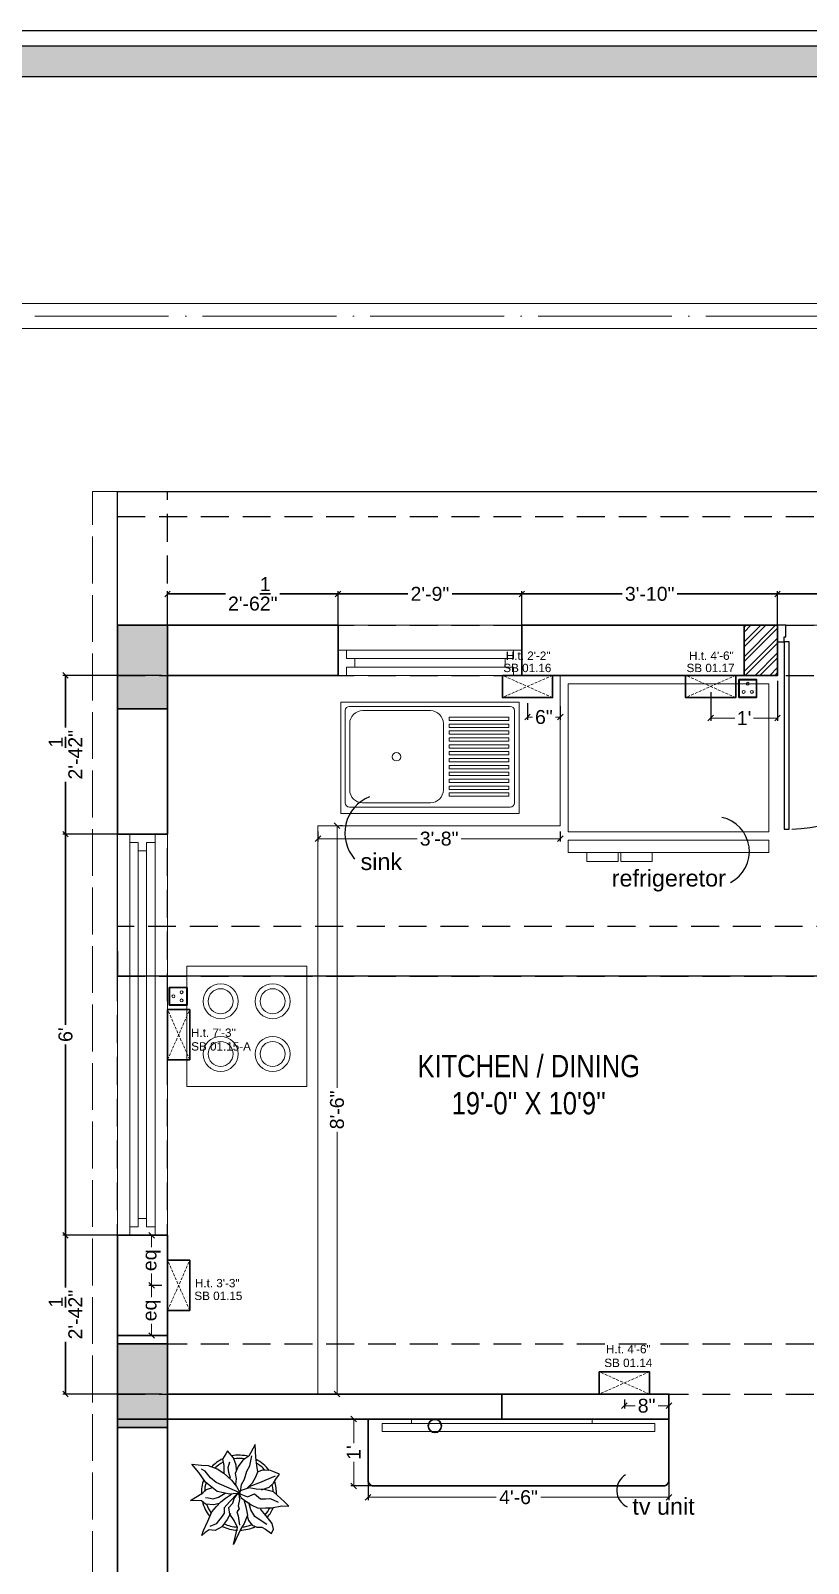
# Model space of a CAD drawing. Header units: millimetres. Extents: x 56222 to 3066687, y -650199 to -121287.
# Drawn here: x 135342.8 to 135482.5, y -184571.4 to -184296.3 of the extents above; entities that cross this region are included whole.
import ezdxf

# ---------------------------------------------------------------- set-up
doc = ezdxf.new("R2010")
doc.units = ezdxf.units.MM
doc.header["$MEASUREMENT"] = 0
doc.header["$PDMODE"] = 35
for name, pattern in [('ACAD_ISO02W100', [15, 12, -3]), ('ACAD_ISO04W100', [30, 24, -3, 0, -3]), ('DASHED', [0.75, 0.5, -0.25]), ('DASHED2', [0.375, 0.25, -0.125]), ('HIDDEN', [0.375, 0.25, -0.125])]:
    doc.linetypes.add(name, pattern=pattern)
doc.layers.get('Defpoints').update_dxf_attribs({"color": 220})
doc.layers.add('AR DOOR', color=40, linetype='Continuous')
doc.layers.add('AR ELE-5', color=134, linetype='Continuous')
for name, color, linetype, lineweight in [('BEAM', 160, 'HIDDEN', 25), ('CENTERLINE ( COLUMN ) ~ DIM', 7, 'Continuous', 9), ('COLUMN', 1, 'Continuous', 30), ('dim05', 1, 'Continuous', 13), ('el', 7, 'Continuous', 20), ('ELEC-wires', 1, 'DASHED2', 13), ('Electrical', 84, 'Continuous', 30), ('FIRST FLOOR ( TEXT )', 7, 'Continuous', 9), ('FIRST FLOOR_( PLine )_', 251, 'Continuous', 30), ('FURNITURE', 32, 'Continuous', 9), ('FURNITURE-1', 252, 'Continuous', 13), ('GROUND FLOOR', 7, 'Continuous', 9), ('GROUND FLOOR  ( PLINE )', 251, 'Continuous', 30), ('hatch-rcc', 251, 'Continuous', 9), ('Labelling', 1, 'Continuous', 25), ('NAME PLATE', 7, 'Continuous', 25), ('REINFORCEMENT', 6, 'Continuous', 25), ('SECOND FLOOR ( DW_RAIL )', 7, 'Continuous', 9), ('wall', 7, 'Continuous', 30), ('XX~SLAB ( BEAM )~ ( DIM )', 7, 'Continuous', 9)]:
    doc.layers.add(name, color=color, linetype=linetype, lineweight=lineweight)
doc.styles.add('Arial', font='arial.ttf')
doc.styles.add('KATHA', font='swissc.ttf')
doc.styles.get("Standard").update_dxf_attribs({"font": 'arial.ttf', "height": 6})
doc.styles.add('style4', font='ARIALN.TTF')
doc.dimstyles.new('ISO-25', dxfattribs={"dimtxt": 2.5, "dimasz": 1, "dimexe": 0.5, "dimexo": 1, "dimtad": 0, "dimdec": 1, "dimlunit": 4, "dimtxsty": 'Standard', "dimblk": 'OBLIQUE', "dimcen": 2.5, "dimclrd": 1, "dimclre": 1, "dimclrt": 5, "dimadec": 0, "dimazin": 0, "dimtfac": 1, "dimtdec": 1, "dimtmove": 0, "dimatfit": 3, "dimfxl": 1, "dimlwd": -1, "dimarcsym": 0})

# ---------------------------------------------------------------- blocks, each defined once
blk = doc.blocks.new('LAYOUT FILE')
at = {"layer": 'NAME PLATE', "true_color": 0xd39e00}
h = blk.add_hatch(color=42, dxfattribs=at)
h.paths.add_polyline_path([(3346889.83, -513806.18), (3346889.83, -514260.7), (3347535.56, -514260.7), (3347535.56, -513806.18)])
h.paths.add_polyline_path([(3346894.36, -513810.71), (3347531.03, -513810.71), (3347531.03, -514256.17), (3346894.36, -514256.17)], flags=16)
at = {"layer": 'NAME PLATE', "color": 42, "true_color": 0xd39e00}
for points in [[(3346887.56, -513803.91), (3347537.83, -513803.91), (3347537.83, -514262.96), (3346887.56, -514262.96)], [(3346889.83, -513806.18), (3347535.56, -513806.18), (3347535.56, -514260.7), (3346889.83, -514260.7)], [(3346894.36, -513810.71), (3347531.03, -513810.71), (3347531.03, -514256.17), (3346894.36, -514256.17)]]:
    blk.add_lwpolyline(points, close=True, dxfattribs=at)
blk = doc.blocks.new('sf sfs')
at = {"layer": 'FURNITURE'}
blk.add_line((3348685.97, -514612.12), (3348664.42, -514612.12), dxfattribs=at)
blk.add_lwpolyline([(3348664.42, -514612.12), (3348664.42, -514590.57), (3348685.97, -514590.57), (3348685.97, -514612.12)], dxfattribs=at)
for centre, radius in [((3348670.49, -514596.83), 3.14), ((3348679.82, -514596.83), 3.14), ((3348670.49, -514596.83), 2.24), ((3348679.82, -514596.83), 2.24), ((3348670.49, -514606.3), 3.14), ((3348670.49, -514606.3), 2.24), ((3348679.82, -514606.3), 3.14), ((3348679.82, -514606.3), 2.24)]:
    blk.add_circle(centre, radius, dxfattribs=at)
blk = doc.blocks.new('*U131')
for points in [[(-40, 0), (0, 0), (0, 30), (10, 30), (10, 100), (-40, 100)], [(1160, 0), (1120, 0), (1120, 30), (1110, 30), (1110, 100), (1160, 100)], [(0, 0), (0, -1120), (30, -1120), (30, 0)]]:
    blk.add_lwpolyline(points, close=True)
at = {"layer": 'AR ELE-5', "linetype": 'ByBlock', "ltscale": 15}
blk.add_arc((-1.6, 0.7), 1121.6, 272.37301, 359.96526, dxfattribs=at)
blk = doc.blocks.new('ARPLS010')
at = {"linetype": 'ByBlock'}
for p, q in [((0.179, 0.666), (0.121, 0.605)), ((0.174, 0.573), (0.179, 0.666)), ((-0.295, 0.42), (-0.302, 0.309)), ((-0.278, 0.467), (-0.295, 0.42)), ((-0.248, 0.54), (-0.278, 0.467)), ((-0.182, 0.493), (-0.248, 0.54)), ((-0.222, 0.484), (-0.164, 0.347)), ((-0.125, 0.459), (-0.182, 0.493)), ((-0.072, 0.404), (-0.125, 0.459)), ((-0.013, 0.459), (-0.044, 0.336)), ((0.121, 0.605), (-0.013, 0.459)), ((0.077, 0.412), (0.091, 0.447)), ((0.082, 0.358), (0.077, 0.412)), ((0.091, 0.447), (0.125, 0.522)), ((0.2, 0.432), (0.174, 0.573)), ((0.203, 0.352), (0.2, 0.432)), ((0.409, 0.44), (0.33, 0.38)), ((0.484, 0.459), (0.409, 0.44)), ((0.542, 0.434), (0.484, 0.459)), ((0.485, 0.354), (0.533, 0.42)), ((0.533, 0.42), (0.542, 0.434)), ((-0.469, 0.226), (-0.643, 0.216)), ((-0.643, 0.216), (-0.485, 0.134)), ((-0.362, 0.24), (-0.469, 0.226)), ((-0.278, 0.254), (-0.362, 0.24)), ((-0.302, 0.309), (-0.276, 0.258)), ((-0.21, 0.227), (-0.278, 0.254)), ((-0.132, 0.18), (-0.21, 0.227)), ((-0.164, 0.347), (-0.139, 0.295)), ((-0.139, 0.295), (-0.08, 0.131)), ((-0.038, 0.302), (-0.072, 0.404)), ((-0.049, 0.232), (-0.065, 0.135)), ((-0.044, 0.336), (-0.049, 0.232)), ((0.015, 0.209), (0.08, 0.288)), ((0.056, 0.114), (0.015, 0.209)), ((0.08, 0.288), (0.082, 0.358)), ((0.16, 0.165), (0.204, 0.254)), ((0.204, 0.254), (0.203, 0.352)), ((0.252, 0.313), (0.216, 0.287)), ((0.318, 0.213), (0.227, 0.157)), ((0.33, 0.38), (0.252, 0.313)), ((0.356, 0.269), (0.318, 0.213)), ((0.425, 0.373), (0.356, 0.269)), ((0.432, 0.176), (0.459, 0.236)), ((0.459, 0.303), (0.485, 0.354)), ((0.459, 0.236), (0.459, 0.303)), ((-0.359, 0.148), (-0.49, 0.172)), ((-0.485, 0.134), (-0.433, 0.051)), ((-0.433, 0.051), (-0.349, -0.011)), ((-0.287, 0.106), (-0.359, 0.148)), ((-0.18, 0.073), (-0.287, 0.106)), ((-0.111, 0.036), (-0.18, 0.073)), ((-0.063, 0.111), (-0.132, 0.18)), ((-0.013, 0.022), (-0.111, 0.036)), ((-0.084, -0.034), (0.007, 0.018)), ((0.003, 0.011), (-0.076, -0.16)), ((-0.065, 0.135), (-0.024, 0.018)), ((-0.024, 0.018), (0.009, 0.005)), ((0.006, -0.002), (0.068, 0.032)), ((0.007, 0.018), (0.02, -0.121)), ((0.009, 0.005), (0.056, 0.114)), ((0.017, -0.002), (0.091, 0.009)), ((0.068, 0.032), (0.16, 0.165)), ((0.088, 0.065), (0.187, 0.091)), ((0.091, 0.009), (0.173, -0.011)), ((0.227, 0.157), (0.132, 0.131)), ((0.173, -0.011), (0.212, 0.004)), ((0.187, 0.091), (0.297, 0.116)), ((0.212, 0.004), (0.252, -0.03)), ((0.297, 0.116), (0.408, 0.071)), ((0.309, 0.109), (0.368, 0.128)), ((0.309, -0.01), (0.43, 0.006)), ((0.368, 0.128), (0.432, 0.176)), ((0.408, 0.071), (0.482, 0.024)), ((0.482, 0.024), (0.689, -0.072)), ((-0.464, -0.073), (-0.558, -0.152)), ((-0.558, -0.152), (-0.517, -0.172)), ((-0.517, -0.172), (-0.447, -0.216)), ((-0.366, -0.036), (-0.464, -0.073)), ((-0.447, -0.216), (-0.363, -0.202)), ((-0.336, -0.142), (-0.413, -0.121)), ((-0.306, -0.033), (-0.366, -0.036)), ((-0.363, -0.202), (-0.263, -0.2)), ((-0.349, -0.011), (-0.256, -0.05)), ((-0.269, -0.135), (-0.336, -0.142)), ((-0.318, -0.29), (-0.259, -0.2)), ((-0.193, -0.113), (-0.269, -0.135)), ((-0.259, -0.2), (-0.168, -0.1)), ((-0.256, -0.05), (-0.185, -0.038)), ((-0.185, -0.038), (-0.114, -0.046)), ((-0.168, -0.1), (-0.084, -0.034)), ((-0.076, -0.16), (-0.138, -0.304)), ((-0.114, -0.046), (-0.093, -0.036)), ((0.02, -0.121), (-0.017, -0.291)), ((0.059, -0.27), (0.005, -0.185)), ((0.01, -0.014), (0.017, -0.002)), ((0.078, -0.064), (0.01, -0.014)), ((0.016, -0.023), (0.116, -0.122)), ((0.07, -0.179), (0.018, -0.1)), ((0.121, -0.239), (0.07, -0.179)), ((0.138, -0.083), (0.078, -0.064)), ((0.116, -0.122), (0.201, -0.195)), ((0.197, -0.135), (0.138, -0.083)), ((0.283, -0.123), (0.197, -0.135)), ((0.201, -0.195), (0.272, -0.198)), ((0.252, -0.03), (0.309, -0.01)), ((0.272, -0.198), (0.311, -0.225)), ((0.277, -0.114), (0.357, -0.156)), ((0.37, -0.064), (0.283, -0.123)), ((0.357, -0.156), (0.455, -0.226)), ((0.462, -0.021), (0.37, -0.064)), ((0.689, -0.072), (0.462, -0.021)), ((-0.368, -0.496), (-0.363, -0.408)), ((-0.363, -0.408), (-0.318, -0.29)), ((-0.199, -0.38), (-0.287, -0.45)), ((-0.138, -0.304), (-0.199, -0.38)), ((-0.017, -0.291), (-0.141, -0.446)), ((-0.042, -0.432), (-0.071, -0.352)), ((0.08, -0.342), (0.059, -0.27)), ((0.064, -0.446), (0.066, -0.407)), ((0.066, -0.407), (0.08, -0.342)), ((0.184, -0.299), (0.121, -0.239)), ((0.141, -0.261), (0.16, -0.336)), ((0.16, -0.336), (0.15, -0.445)), ((0.252, -0.362), (0.184, -0.299)), ((0.376, -0.416), (0.252, -0.362)), ((0.311, -0.225), (0.415, -0.304)), ((0.415, -0.304), (0.447, -0.388)), ((0.455, -0.226), (0.503, -0.317)), ((0.503, -0.317), (0.494, -0.398)), ((0.494, -0.398), (0.528, -0.452)), ((-0.382, -0.625), (-0.368, -0.496)), ((-0.269, -0.533), (-0.382, -0.625)), ((-0.287, -0.45), (-0.314, -0.498)), ((-0.141, -0.446), (-0.269, -0.533)), ((0.002, -0.48), (-0.042, -0.432)), ((0.104, -0.646), (0.002, -0.48)), ((0.106, -0.5), (0.104, -0.646)), ((0.15, -0.445), (0.106, -0.5)), ((0.502, -0.472), (0.376, -0.416)), ((0.567, -0.494), (0.502, -0.472)), ((0.528, -0.452), (0.567, -0.494))]:
    blk.add_line(p, q, dxfattribs=at)
for radius, start, end in [(0.5, 87.2367, 107.9154), (0.458, 91.6596, 104.0784), (0.5, 49.0791, 67.0324), (0.458, 49.8461, 63.9764), (0.5, 126.2799, 152.7042), (0.458, 130.7647, 148.9789), (0.5, 1.3782, 25.7565), (0.5, 164.9216, 191.0302), (0.458, 169.9629, 188.6517), (0.458, 5.0517, 21.9108), (0.458, 334.5625, 357.1532), (0.5, 333.6991, 357.5577), (0.5, 205.1623, 226.3204), (0.458, 207.232, 224.0819), (0.5, 283.5324, 308.8712), (0.458, 289.266, 306.1107), (0.5, 249.553, 272.4234), (0.458, 252.8522, 267.711)]:
    blk.add_arc((0, 0), radius, start, end, dxfattribs=at)
blk = doc.blocks.new('SED S')
at = {"layer": 'FURNITURE', "lineweight": 18, "elevation": -0.07, "flags": 128}
for points in [[(3340639.61, -514630.85), (3340639.61, -514629.27), (3340645.24, -514629.27), (3340645.24, -514630.85)], [(3340645.71, -514630.85), (3340645.71, -514629.27), (3340651.34, -514629.27), (3340651.34, -514630.85)]]:
    blk.add_lwpolyline(points, dxfattribs=at)
at = {"layer": 'FURNITURE', "lineweight": 18, "elevation": -0.07}
for points in [[(3340618.66, -514630.85), (3340618.66, -514633.06), (3340654.66, -514633.06), (3340654.66, -514630.85)], [(3340618.66, -514634.61), (3340618.66, -514661.17), (3340654.66, -514661.17), (3340654.66, -514634.61)]]:
    blk.add_lwpolyline(points, close=True, dxfattribs=at)
blk = doc.blocks.new('_Oblique')
at = {"layer": 'wall', "color": 0, "lineweight": -2}
blk.add_line((-0.5, -0.5), (0.5, 0.5), dxfattribs=at)
blk = doc.blocks.new('*D288')
at = {"layer": 'Defpoints', "color": 0, "lineweight": 30, "transparency": 16777216}
for p in [(135403.42, -184553.29), (135457.42, -184553.29), (135457.42, -184559.53)]:
    blk.add_point(p, dxfattribs=at)
at = {"layer": 'dim05', "color": 1, "linetype": 'Continuous', "lineweight": -2, "transparency": 16777216}
for p, q in [((135403.42, -184554.29), (135403.42, -184560.03)), ((135457.42, -184554.29), (135457.42, -184560.03))]:
    blk.add_line(p, q, dxfattribs=at)
at = {"layer": 'dim05', "color": 1, "linetype": 'Continuous', "transparency": 16777216}
for p, q in [((135403.42, -184559.53), (135426.42, -184559.53)), ((135457.42, -184559.53), (135434.42, -184559.53))]:
    blk.add_line(p, q, dxfattribs=at)
at = {"layer": 'dim05', "color": 1, "transparency": 16777216, "rotation": 180}
blk.add_blockref('_Oblique', (135403.42, -184559.53), dxfattribs=at)
at = {"layer": 'dim05', "color": 1, "transparency": 16777216}
blk.add_blockref('_Oblique', (135457.42, -184559.53), dxfattribs=at)
at = {"layer": 'dim05', "color": 5, "lineweight": 25, "transparency": 16777216, "insert": (135430.42, -184559.53), "char_height": 2.5, "attachment_point": 5, "style": 'Arial'}
blk.add_mtext('4\'-6"', dxfattribs=at)
blk = doc.blocks.new('*D289')
at = {"layer": 'Defpoints', "color": 0, "lineweight": 30, "transparency": 16777216}
for p in [(135400.84, -184545.5), (135407.2, -184545.5), (135407.2, -184557.5)]:
    blk.add_point(p, dxfattribs=at)
at = {"layer": 'dim05', "color": 1, "linetype": 'Continuous', "lineweight": -2, "transparency": 16777216}
for p, q in [((135406.2, -184545.5), (135400.34, -184545.5)), ((135406.2, -184557.5), (135400.34, -184557.5))]:
    blk.add_line(p, q, dxfattribs=at)
at = {"layer": 'dim05', "color": 1, "linetype": 'Continuous', "transparency": 16777216}
for p, q in [((135400.84, -184545.5), (135400.84, -184549.85)), ((135400.84, -184557.5), (135400.84, -184553.16))]:
    blk.add_line(p, q, dxfattribs=at)
at = {"layer": 'dim05', "color": 1, "transparency": 16777216}
for p, rotation in [((135400.84, -184545.5), 90), ((135400.84, -184557.5), 270)]:
    blk.add_blockref('_Oblique', p, dxfattribs=dict(at, rotation=rotation))
at = {"layer": 'dim05', "color": 5, "lineweight": 25, "transparency": 16777216, "insert": (135400.84, -184551.5), "char_height": 2.5, "attachment_point": 5, "rotation": 90, "style": 'Arial'}
blk.add_mtext("1'", dxfattribs=at)
blk = doc.blocks.new('*D290')
at = {"layer": 'Defpoints', "color": 0, "lineweight": 30, "transparency": 16777216}
for p in [(135394.42, -184439), (135437.92, -184439), (135437.92, -184441.32)]:
    blk.add_point(p, dxfattribs=at)
at = {"layer": 'dim05', "color": 1, "linetype": 'Continuous', "lineweight": -2, "transparency": 16777216}
for p, q in [((135394.42, -184440), (135394.42, -184441.82)), ((135437.92, -184440), (135437.92, -184441.82))]:
    blk.add_line(p, q, dxfattribs=at)
at = {"layer": 'dim05', "color": 1, "linetype": 'Continuous', "transparency": 16777216}
for p, q in [((135394.42, -184441.32), (135412.22, -184441.32)), ((135437.92, -184441.32), (135420.12, -184441.32))]:
    blk.add_line(p, q, dxfattribs=at)
at = {"layer": 'dim05', "color": 1, "transparency": 16777216, "rotation": 180}
blk.add_blockref('_Oblique', (135394.42, -184441.32), dxfattribs=at)
at = {"layer": 'dim05', "color": 1, "transparency": 16777216}
blk.add_blockref('_Oblique', (135437.92, -184441.32), dxfattribs=at)
at = {"layer": 'dim05', "color": 5, "lineweight": 25, "transparency": 16777216, "insert": (135416.17, -184441.32), "char_height": 2.5, "attachment_point": 5, "style": 'Arial'}
blk.add_mtext('3\'-8"', dxfattribs=at)
blk = doc.blocks.new('*D291')
at = {"layer": 'Defpoints', "color": 0, "lineweight": 30, "transparency": 16777216}
for p in [(135397.85, -184439), (135397.85, -184541), (135397.85, -184541)]:
    blk.add_point(p, dxfattribs=at)
at = {"layer": 'dim05', "color": 1, "linetype": 'Continuous', "transparency": 16777216}
for p, q in [((135397.85, -184439), (135397.85, -184486.05)), ((135397.85, -184541), (135397.85, -184493.95))]:
    blk.add_line(p, q, dxfattribs=at)
at = {"layer": 'dim05', "color": 1, "linetype": 'Continuous', "lineweight": -2, "transparency": 16777216}
for p, q in [((135398.85, -184439), (135398.35, -184439)), ((135398.85, -184541), (135398.35, -184541))]:
    blk.add_line(p, q, dxfattribs=at)
at = {"layer": 'dim05', "color": 1, "transparency": 16777216}
for p, rotation in [((135397.85, -184439), 90), ((135397.85, -184541), 270)]:
    blk.add_blockref('_Oblique', p, dxfattribs=dict(at, rotation=rotation))
at = {"layer": 'dim05', "color": 5, "lineweight": 25, "transparency": 16777216, "insert": (135397.85, -184490), "char_height": 2.5, "attachment_point": 5, "rotation": 90, "style": 'Arial'}
blk.add_mtext('8\'-6"', dxfattribs=at)
blk = doc.blocks.new('*D294')
at = {"layer": 'Defpoints', "color": 0, "lineweight": 30, "transparency": 16777216}
for p in [(135358.42, -184440.5), (135349.11, -184512.5), (135358.42, -184512.5)]:
    blk.add_point(p, dxfattribs=at)
at = {"layer": 'dim05', "color": 5, "linetype": 'Continuous', "lineweight": -2, "transparency": 16777216}
for p, q in [((135357.42, -184440.5), (135348.61, -184440.5)), ((135357.42, -184512.5), (135348.61, -184512.5))]:
    blk.add_line(p, q, dxfattribs=at)
at = {"layer": 'dim05', "color": 5, "linetype": 'Continuous', "lineweight": 30, "transparency": 16777216}
for p, q in [((135349.11, -184440.5), (135349.11, -184474.72)), ((135349.11, -184512.5), (135349.11, -184478.28))]:
    blk.add_line(p, q, dxfattribs=at)
at = {"layer": 'dim05', "color": 5, "lineweight": 30, "transparency": 16777216}
for p, rotation in [((135349.11, -184440.5), 90), ((135349.11, -184512.5), 270)]:
    blk.add_blockref('_Oblique', p, dxfattribs=dict(at, rotation=rotation))
at = {"layer": 'dim05', "color": 5, "lineweight": 30, "transparency": 16777216, "insert": (135349.11, -184476.5), "char_height": 2.5, "attachment_point": 5, "rotation": 90, "style": 'Arial'}
blk.add_mtext("6'", dxfattribs=at)
blk = doc.blocks.new('*D295')
at = {"layer": 'Defpoints', "color": 0, "lineweight": 30, "transparency": 16777216}
for p in [(135431.02, -184397.38), (135398.02, -184403), (135431.02, -184403)]:
    blk.add_point(p, dxfattribs=at)
at = {"layer": 'dim05', "color": 5, "linetype": 'Continuous', "lineweight": -2, "transparency": 16777216}
for p, q in [((135398.02, -184402), (135398.02, -184396.88)), ((135431.02, -184402), (135431.02, -184396.88))]:
    blk.add_line(p, q, dxfattribs=at)
at = {"layer": 'dim05', "color": 5, "linetype": 'Continuous', "lineweight": 30, "transparency": 16777216}
for p, q in [((135398.02, -184397.38), (135410.55, -184397.38)), ((135431.02, -184397.38), (135418.49, -184397.38))]:
    blk.add_line(p, q, dxfattribs=at)
at = {"layer": 'dim05', "color": 5, "lineweight": 30, "transparency": 16777216, "rotation": 180}
blk.add_blockref('_Oblique', (135398.02, -184397.38), dxfattribs=at)
at = {"layer": 'dim05', "color": 5, "lineweight": 30, "transparency": 16777216}
blk.add_blockref('_Oblique', (135431.02, -184397.38), dxfattribs=at)
at = {"layer": 'dim05', "color": 5, "lineweight": 30, "transparency": 16777216, "insert": (135414.52, -184397.38), "char_height": 2.5, "attachment_point": 5, "style": 'Arial'}
blk.add_mtext('2\'-9"', dxfattribs=at)
blk = doc.blocks.new('*D296')
at = {"layer": 'Defpoints', "color": 0, "lineweight": 30, "transparency": 16777216}
for p in [(135367.42, -184397.38), (135367.42, -184412), (135398.02, -184412)]:
    blk.add_point(p, dxfattribs=at)
at = {"layer": 'dim05', "color": 5, "linetype": 'Continuous', "lineweight": -2, "transparency": 16777216}
for p, q in [((135367.42, -184411), (135367.42, -184396.88)), ((135398.02, -184411), (135398.02, -184396.88))]:
    blk.add_line(p, q, dxfattribs=at)
at = {"layer": 'dim05', "color": 5, "linetype": 'Continuous', "lineweight": 30, "transparency": 16777216}
for p, q in [((135367.42, -184397.38), (135377.84, -184397.38)), ((135398.02, -184397.38), (135387.6, -184397.38))]:
    blk.add_line(p, q, dxfattribs=at)
at = {"layer": 'dim05', "color": 5, "lineweight": 30, "transparency": 16777216, "rotation": 180}
blk.add_blockref('_Oblique', (135367.42, -184397.38), dxfattribs=at)
at = {"layer": 'dim05', "color": 5, "lineweight": 30, "transparency": 16777216}
blk.add_blockref('_Oblique', (135398.02, -184397.38), dxfattribs=at)
at = {"layer": 'dim05', "color": 5, "lineweight": 30, "transparency": 16777216, "insert": (135382.72, -184397.38), "char_height": 2.5, "attachment_point": 5, "style": 'Arial'}
blk.add_mtext('2\'-6{\\H1x;\\S1/2;}"', dxfattribs=at)
blk = doc.blocks.new('*D297')
at = {"layer": 'Defpoints', "color": 0, "lineweight": 30, "transparency": 16777216}
for p in [(135476.92, -184397.38), (135431.02, -184412), (135476.92, -184412)]:
    blk.add_point(p, dxfattribs=at)
at = {"layer": 'dim05', "color": 5, "linetype": 'Continuous', "lineweight": -2, "transparency": 16777216}
for p, q in [((135431.02, -184411), (135431.02, -184396.88)), ((135476.92, -184411), (135476.92, -184396.88))]:
    blk.add_line(p, q, dxfattribs=at)
at = {"layer": 'dim05', "color": 5, "linetype": 'Continuous', "lineweight": 30, "transparency": 16777216}
for p, q in [((135431.02, -184397.38), (135449.05, -184397.38)), ((135476.92, -184397.38), (135458.89, -184397.38))]:
    blk.add_line(p, q, dxfattribs=at)
at = {"layer": 'dim05', "color": 5, "lineweight": 30, "transparency": 16777216, "rotation": 180}
blk.add_blockref('_Oblique', (135431.02, -184397.38), dxfattribs=at)
at = {"layer": 'dim05', "color": 5, "lineweight": 30, "transparency": 16777216}
blk.add_blockref('_Oblique', (135476.92, -184397.38), dxfattribs=at)
at = {"layer": 'dim05', "color": 5, "lineweight": 30, "transparency": 16777216, "insert": (135453.97, -184397.38), "char_height": 2.5, "attachment_point": 5, "style": 'Arial'}
blk.add_mtext('3\'-10"', dxfattribs=at)
blk = doc.blocks.new('*D303')
at = {"layer": 'Defpoints', "color": 0, "lineweight": 30, "transparency": 16777216}
for p in [(135349.11, -184412), (135367.42, -184412), (135367.42, -184440.5)]:
    blk.add_point(p, dxfattribs=at)
at = {"layer": 'dim05', "color": 5, "linetype": 'Continuous', "lineweight": -2, "transparency": 16777216}
for p, q in [((135366.42, -184412), (135348.61, -184412)), ((135366.42, -184440.5), (135348.61, -184440.5))]:
    blk.add_line(p, q, dxfattribs=at)
at = {"layer": 'dim05', "color": 5, "linetype": 'Continuous', "lineweight": 30, "transparency": 16777216}
for p, q in [((135349.11, -184412), (135349.11, -184421.37)), ((135349.11, -184440.5), (135349.11, -184431.13))]:
    blk.add_line(p, q, dxfattribs=at)
at = {"layer": 'dim05', "color": 5, "lineweight": 30, "transparency": 16777216}
for p, rotation in [((135349.11, -184412), 90), ((135349.11, -184440.5), 270)]:
    blk.add_blockref('_Oblique', p, dxfattribs=dict(at, rotation=rotation))
at = {"layer": 'dim05', "color": 5, "lineweight": 30, "transparency": 16777216, "insert": (135349.11, -184426.25), "char_height": 2.5, "attachment_point": 5, "rotation": 90, "style": 'Arial'}
blk.add_mtext('2\'-4{\\H1x;\\S1/2;}"', dxfattribs=at)
blk = doc.blocks.new('*D304')
at = {"layer": 'Defpoints', "color": 0, "lineweight": 30, "transparency": 16777216}
for p in [(135367.42, -184512.5), (135349.11, -184541), (135367.42, -184541)]:
    blk.add_point(p, dxfattribs=at)
at = {"layer": 'dim05', "color": 5, "linetype": 'Continuous', "lineweight": -2, "transparency": 16777216}
for p, q in [((135366.42, -184512.5), (135348.61, -184512.5)), ((135366.42, -184541), (135348.61, -184541))]:
    blk.add_line(p, q, dxfattribs=at)
at = {"layer": 'dim05', "color": 5, "linetype": 'Continuous', "lineweight": 30, "transparency": 16777216}
for p, q in [((135349.11, -184512.5), (135349.11, -184521.87)), ((135349.11, -184541), (135349.11, -184531.63))]:
    blk.add_line(p, q, dxfattribs=at)
at = {"layer": 'dim05', "color": 5, "lineweight": 30, "transparency": 16777216}
for p, rotation in [((135349.11, -184512.5), 90), ((135349.11, -184541), 270)]:
    blk.add_blockref('_Oblique', p, dxfattribs=dict(at, rotation=rotation))
at = {"layer": 'dim05', "color": 5, "lineweight": 30, "transparency": 16777216, "insert": (135349.11, -184526.75), "char_height": 2.5, "attachment_point": 5, "rotation": 90, "style": 'Arial'}
blk.add_mtext('2\'-4{\\H1x;\\S1/2;}"', dxfattribs=at)
blk = doc.blocks.new('*D306')
at = {"layer": 'Defpoints', "color": 0, "lineweight": 30, "transparency": 16777216}
for p in [(135512.92, -184397.38), (135476.92, -184403), (135512.92, -184403)]:
    blk.add_point(p, dxfattribs=at)
at = {"layer": 'dim05', "color": 5, "linetype": 'Continuous', "lineweight": -2, "transparency": 16777216}
for p, q in [((135476.92, -184402), (135476.92, -184396.88)), ((135512.92, -184402), (135512.92, -184396.88))]:
    blk.add_line(p, q, dxfattribs=at)
at = {"layer": 'dim05', "color": 5, "linetype": 'Continuous', "lineweight": 30, "transparency": 16777216}
for p, q in [((135476.92, -184397.38), (135493.15, -184397.38)), ((135512.92, -184397.38), (135496.7, -184397.38))]:
    blk.add_line(p, q, dxfattribs=at)
at = {"layer": 'dim05', "color": 5, "lineweight": 30, "transparency": 16777216, "rotation": 180}
blk.add_blockref('_Oblique', (135476.92, -184397.38), dxfattribs=at)
at = {"layer": 'dim05', "color": 5, "lineweight": 30, "transparency": 16777216}
blk.add_blockref('_Oblique', (135512.92, -184397.38), dxfattribs=at)
at = {"layer": 'dim05', "color": 5, "lineweight": 30, "transparency": 16777216, "insert": (135494.92, -184397.38), "char_height": 2.5, "attachment_point": 5, "style": 'Arial'}
blk.add_mtext("3'", dxfattribs=at)
blk = doc.blocks.new('6616')
at = {"color": 242, "linetype": 'DASHED', "true_color": 0xcd2027}
for p, q in [((386784.79, -36915.77), (386775.78, -36911.78)), ((386784.79, -36911.78), (386775.78, -36915.77))]:
    blk.add_line(p, q, dxfattribs=at)
at = {"layer": 'ELEC-wires', "color": 5, "linetype": 'ByBlock', "lineweight": 30, "ltscale": 4}
blk.add_lwpolyline([(386775.78, -36911.78), (386784.79, -36911.78), (386784.79, -36915.77), (386775.78, -36915.77)], close=True, dxfattribs=at)
blk = doc.blocks.new('erfer')
at = {"layer": 'hatch-rcc', "lineweight": 30}
blk.add_lwpolyline([(1905.9, -1304.21), (1908.38, -1304.21), (1908.38, -1306.73), (1905.9, -1306.73)], close=True, dxfattribs=at)
at = {"layer": 'hatch-rcc'}
blk.add_lwpolyline([(1905.96, -1304.28), (1908.31, -1304.28), (1908.31, -1306.66), (1905.96, -1306.66)], close=True, dxfattribs=at)
for centre in [(1907.14, -1304.81), (1906.56, -1305.95), (1907.72, -1305.95)]:
    blk.add_circle(centre, 0.211, dxfattribs=at)
blk = doc.blocks.new('16')
at = {"layer": 'hatch-rcc', "color": 1, "lineweight": 30}
blk.add_lwpolyline([(392822.83, -38266.87), (392825.13, -38266.87), (392825.13, -38269.2), (392822.83, -38269.2)], close=True, dxfattribs=at)
at = {"layer": 'hatch-rcc', "color": 1}
blk.add_lwpolyline([(392822.89, -38266.93), (392825.07, -38266.93), (392825.07, -38269.14), (392822.89, -38269.14)], close=True, dxfattribs=at)
for centre in [(392823.98, -38267.42), (392823.44, -38268.48), (392824.52, -38268.48)]:
    blk.add_circle(centre, 0.195, dxfattribs=at)
blk = doc.blocks.new('*D235')
at = {"layer": 'Defpoints', "color": 0, "lineweight": 30, "transparency": 16777216}
for p in [(135449.42, -184541), (135457.42, -184541), (135449.42, -184543.11)]:
    blk.add_point(p, dxfattribs=at)
at = {"layer": 'dim05', "color": 1, "linetype": 'Continuous', "lineweight": -2, "transparency": 16777216}
for p, q in [((135449.42, -184542), (135449.42, -184543.61)), ((135457.42, -184542), (135457.42, -184543.61))]:
    blk.add_line(p, q, dxfattribs=at)
at = {"layer": 'dim05', "color": 1, "linetype": 'Continuous', "transparency": 16777216}
for p, q in [((135449.42, -184543.11), (135451.36, -184543.11)), ((135457.42, -184543.11), (135455.48, -184543.11))]:
    blk.add_line(p, q, dxfattribs=at)
at = {"layer": 'dim05', "color": 1, "transparency": 16777216, "rotation": 180}
blk.add_blockref('_Oblique', (135449.42, -184543.11), dxfattribs=at)
at = {"layer": 'dim05', "color": 1, "transparency": 16777216}
blk.add_blockref('_Oblique', (135457.42, -184543.11), dxfattribs=at)
at = {"layer": 'dim05', "color": 5, "lineweight": 25, "transparency": 16777216, "insert": (135453.42, -184543.11), "char_height": 2.5, "attachment_point": 5, "style": 'Arial'}
blk.add_mtext('8"', dxfattribs=at)
blk = doc.blocks.new('*D252')
at = {"layer": 'Defpoints', "color": 0, "lineweight": 30, "transparency": 16777216}
for p in [(135364.55, -184512.5), (135367.42, -184512.5), (135367.42, -184521.5)]:
    blk.add_point(p, dxfattribs=at)
at = {"layer": 'dim05', "color": 1, "linetype": 'Continuous', "lineweight": -2, "transparency": 16777216}
for p, q in [((135366.42, -184512.5), (135364.05, -184512.5)), ((135366.42, -184521.5), (135364.05, -184521.5))]:
    blk.add_line(p, q, dxfattribs=at)
at = {"layer": 'dim05', "color": 1, "linetype": 'Continuous', "transparency": 16777216}
for p, q in [((135364.55, -184512.5), (135364.55, -184514.62)), ((135364.55, -184521.5), (135364.55, -184519.38))]:
    blk.add_line(p, q, dxfattribs=at)
at = {"layer": 'dim05', "color": 1, "transparency": 16777216}
for p, rotation in [((135364.55, -184512.5), 90), ((135364.55, -184521.5), 270)]:
    blk.add_blockref('_Oblique', p, dxfattribs=dict(at, rotation=rotation))
at = {"layer": 'dim05', "color": 5, "lineweight": 25, "transparency": 16777216, "insert": (135364.55, -184517), "char_height": 2.5, "attachment_point": 5, "rotation": 90, "style": 'Arial'}
blk.add_mtext('eq', dxfattribs=at)
blk = doc.blocks.new('*D253')
at = {"layer": 'Defpoints', "color": 0, "lineweight": 30, "transparency": 16777216}
for p in [(135367.42, -184521.5), (135364.55, -184530.5), (135367.42, -184530.5)]:
    blk.add_point(p, dxfattribs=at)
at = {"layer": 'dim05', "color": 1, "linetype": 'Continuous', "lineweight": -2, "transparency": 16777216}
for p, q in [((135366.42, -184521.5), (135364.05, -184521.5)), ((135366.42, -184530.5), (135364.05, -184530.5))]:
    blk.add_line(p, q, dxfattribs=at)
at = {"layer": 'dim05', "color": 1, "linetype": 'Continuous', "transparency": 16777216}
for p, q in [((135364.55, -184521.5), (135364.55, -184523.62)), ((135364.55, -184530.5), (135364.55, -184528.38))]:
    blk.add_line(p, q, dxfattribs=at)
at = {"layer": 'dim05', "color": 1, "transparency": 16777216}
for p, rotation in [((135364.55, -184521.5), 90), ((135364.55, -184530.5), 270)]:
    blk.add_blockref('_Oblique', p, dxfattribs=dict(at, rotation=rotation))
at = {"layer": 'dim05', "color": 5, "lineweight": 25, "transparency": 16777216, "insert": (135364.55, -184526), "char_height": 2.5, "attachment_point": 5, "rotation": 90, "style": 'Arial'}
blk.add_mtext('eq', dxfattribs=at)
blk = doc.blocks.new('*D254')
at = {"layer": 'Defpoints', "color": 0, "lineweight": 30, "transparency": 16777216}
for p in [(135432.03, -184415.99), (135437.92, -184416.5), (135432.03, -184419.49)]:
    blk.add_point(p, dxfattribs=at)
at = {"layer": 'dim05', "color": 1, "linetype": 'Continuous', "lineweight": -2, "transparency": 16777216}
for p, q in [((135432.03, -184416.99), (135432.03, -184419.99)), ((135437.92, -184417.5), (135437.92, -184419.99))]:
    blk.add_line(p, q, dxfattribs=at)
at = {"layer": 'dim05', "color": 1, "linetype": 'Continuous', "transparency": 16777216}
for p, q in [((135432.03, -184419.49), (135432.91, -184419.49)), ((135437.92, -184419.49), (135437.05, -184419.49))]:
    blk.add_line(p, q, dxfattribs=at)
at = {"layer": 'dim05', "color": 1, "transparency": 16777216, "rotation": 180}
blk.add_blockref('_Oblique', (135432.03, -184419.49), dxfattribs=at)
at = {"layer": 'dim05', "color": 1, "transparency": 16777216}
blk.add_blockref('_Oblique', (135437.92, -184419.49), dxfattribs=at)
at = {"layer": 'dim05', "color": 5, "lineweight": 25, "transparency": 16777216, "insert": (135434.98, -184419.49), "char_height": 2.5, "attachment_point": 5, "style": 'Arial'}
blk.add_mtext('6"', dxfattribs=at)
blk = doc.blocks.new('*D255')
at = {"layer": 'Defpoints', "color": 0, "lineweight": 30, "transparency": 16777216}
for p in [(135476.92, -184412), (135464.92, -184414), (135464.92, -184419.67)]:
    blk.add_point(p, dxfattribs=at)
at = {"layer": 'dim05', "color": 1, "linetype": 'Continuous', "lineweight": -2, "transparency": 16777216}
for p, q in [((135476.92, -184413), (135476.92, -184420.17)), ((135464.92, -184415), (135464.92, -184420.17))]:
    blk.add_line(p, q, dxfattribs=at)
at = {"layer": 'dim05', "color": 1, "linetype": 'Continuous', "transparency": 16777216}
for p, q in [((135464.92, -184419.67), (135469.26, -184419.67)), ((135476.92, -184419.67), (135472.58, -184419.67))]:
    blk.add_line(p, q, dxfattribs=at)
at = {"layer": 'dim05', "color": 1, "transparency": 16777216, "rotation": 180}
blk.add_blockref('_Oblique', (135464.92, -184419.67), dxfattribs=at)
at = {"layer": 'dim05', "color": 1, "transparency": 16777216}
blk.add_blockref('_Oblique', (135476.92, -184419.67), dxfattribs=at)
at = {"layer": 'dim05', "color": 5, "lineweight": 25, "transparency": 16777216, "insert": (135470.92, -184419.67), "char_height": 2.5, "attachment_point": 5, "style": 'Arial'}
blk.add_mtext("1'", dxfattribs=at)

msp = doc.modelspace()

# ---------------------------------------------------------------- hatches: boundary and pattern name
at = {"layer": 'COLUMN'}
h = msp.add_hatch(color=256, dxfattribs=at)
h.dxf.hatch_style = 1
h.paths.add_polyline_path([(135358.421, -184418.003), (135367.421, -184418.003), (135367.421, -184403.003), (135358.421, -184403.003)])
h = msp.add_hatch(color=256, dxfattribs=at)
h.dxf.hatch_style = 1
h.paths.add_polyline_path([(135358.421, -184547.003), (135367.421, -184547.003), (135367.421, -184532.003), (135358.421, -184532.003)])
at = {"layer": 'GROUND FLOOR  ( PLINE )', "lineweight": 5}
h = msp.add_hatch(dxfattribs=at)
h.set_pattern_fill('ANSI32', color=3, scale=5)
h.set_pattern_definition([(45, (-12749.2664, -7308.46), (-1.325825215, 1.325825215), []), (45, (-12748.3825, -7308.46), (-1.325825215, 1.325825215), [])])
h.paths.add_polyline_path([(135476.921, -184403.003), (135470.921, -184403.003), (135470.921, -184412.003), (135476.921, -184412.003)])

# ---------------------------------------------------------------- linework, layer by layer
at = {"lineweight": 9}
for points in [[(135454.921, -184547.715), (135454.921, -184546.269), (135405.921, -184546.269), (135405.921, -184547.715)], [(135443.64, -184546.269), (135443.64, -184545.503), (135411.203, -184545.503), (135411.203, -184546.269)]]:
    msp.add_lwpolyline(points, close=True, dxfattribs=at)
at = {"layer": 'BEAM', "ltscale": 20}
for p, q in [((135358.421, -184695.503), (135358.421, -184379.003)), ((135358.421, -184379.003), (135770.921, -184379.003)), ((135367.421, -184695.503), (135367.421, -184379.003)), ((135358.421, -184383.503), (135770.921, -184383.503)), ((135358.421, -184403.003), (135770.921, -184403.003)), ((135358.421, -184412.003), (135770.921, -184412.003)), ((135616.421, -184457.103), (135358.421, -184457.103)), ((135358.421, -184466.003), (135616.421, -184466.003)), ((135358.421, -184532.003), (135533.921, -184532.003)), ((135358.421, -184541.003), (135533.921, -184541.003))]:
    msp.add_line(p, q, dxfattribs=at)
at = {"layer": 'CENTERLINE ( COLUMN ) ~ DIM'}
for p, q in [((135358.421, -184418.003), (135367.421, -184418.003)), ((135358.421, -184440.503), (135367.421, -184440.503)), ((135358.421, -184512.503), (135367.421, -184512.503))]:
    msp.add_line(p, q, dxfattribs=at)
at = {"layer": 'COLUMN'}
for points in [[(135358.421, -184403.003), (135367.421, -184403.003), (135367.421, -184418.003), (135358.421, -184418.003)], [(135358.421, -184418.003), (135367.421, -184418.003), (135367.421, -184403.003), (135358.421, -184403.003)], [(135358.421, -184530.503), (135367.421, -184530.503), (135367.421, -184545.503), (135358.421, -184545.503)], [(135358.421, -184547.003), (135367.421, -184547.003), (135367.421, -184532.003), (135358.421, -184532.003)]]:
    msp.add_lwpolyline(points, close=True, dxfattribs=at)
at = {"layer": 'FIRST FLOOR_( PLine )_'}
msp.add_line((135358.421, -184461.503), (135358.421, -184466.003), dxfattribs=at)
at = {"layer": 'FIRST FLOOR_( PLine )_', "lineweight": 30}
msp.add_circle((135415.413, -184546.736), 1.182, dxfattribs=at)
at = {"layer": 'FURNITURE'}
for p, q in [((135399.306, -184434.877, -0.001), (135399.306, -184418.336, -0.001)), ((135400.081, -184417.561, -0.001), (135428.929, -184417.561, -0.001)), ((135402.438, -184418.336, -0.001), (135414.605, -184418.336, -0.001)), ((135429.704, -184418.336, -0.001), (135429.704, -184434.877, -0.001)), ((135400.115, -184432.553, -0.001), (135400.115, -184420.659, -0.001)), ((135416.929, -184420.659, -0.001), (135416.929, -184432.553, -0.001)), ((135414.605, -184434.877, -0.001), (135402.438, -184434.877, -0.001)), ((135428.929, -184435.651, -0.001), (135400.081, -184435.651, -0.001))]:
    msp.add_line(p, q, dxfattribs=at)
at = {"layer": 'FURNITURE', "elevation": -0.001}
for points in [[(135398.522, -184436.786), (135430.522, -184436.786), (135430.522, -184416.786), (135398.522, -184416.786)], [(135417.952, -184419.516), (135428.681, -184419.516), (135428.681, -184420.103), (135417.952, -184420.103)], [(135417.952, -184420.751), (135428.681, -184420.751), (135428.681, -184421.338), (135417.952, -184421.338)], [(135417.952, -184421.987), (135428.681, -184421.987), (135428.681, -184422.574), (135417.952, -184422.574)], [(135417.952, -184423.223), (135428.681, -184423.223), (135428.681, -184423.81), (135417.952, -184423.81)], [(135417.952, -184424.459), (135428.681, -184424.459), (135428.681, -184425.046), (135417.952, -184425.046)], [(135417.952, -184425.695), (135428.681, -184425.695), (135428.681, -184426.282), (135417.952, -184426.282)], [(135417.952, -184426.931), (135428.681, -184426.931), (135428.681, -184427.518), (135417.952, -184427.518)], [(135417.952, -184428.166), (135428.681, -184428.166), (135428.681, -184428.753), (135417.952, -184428.753)], [(135417.952, -184429.402), (135428.681, -184429.402), (135428.681, -184429.989), (135417.952, -184429.989)], [(135417.952, -184430.638), (135428.681, -184430.638), (135428.681, -184431.225), (135417.952, -184431.225)], [(135417.952, -184431.874), (135428.681, -184431.874), (135428.681, -184432.461), (135417.952, -184432.461)], [(135417.952, -184433.11), (135428.681, -184433.11), (135428.681, -184433.697), (135417.952, -184433.697)]]:
    msp.add_lwpolyline(points, close=True, dxfattribs=at)
at = {"layer": 'FURNITURE', "lineweight": 30}
msp.add_lwpolyline([(135427.421, -184541.003), (135457.421, -184541.003), (135457.421, -184545.503), (135427.421, -184545.503)], close=True, dxfattribs=at)
msp.add_lwpolyline([(135457.421, -184556.503), (135457.421, -184545.503), (135403.421, -184545.503), (135403.421, -184556.503, 0.4142136), (135404.421, -184557.503), (135456.421, -184557.503, 0.4142136)], format="xyb", close=True, dxfattribs=at)
at = {"layer": 'FURNITURE'}
msp.add_circle((135408.522, -184426.606, -0.001), 0.762, dxfattribs=at)
for centre, radius, start, end in [((135400.081, -184418.336, -0.001), 0.775, 90, 180), ((135402.438, -184420.659, -0.001), 2.324, 90, 180), ((135414.605, -184420.659, -0.001), 2.324, 0, 90), ((135428.929, -184418.336, -0.001), 0.775, 0, 90), ((135402.438, -184432.553, -0.001), 2.324, 180, 270), ((135414.605, -184432.553, -0.001), 2.324, 270, 0), ((135400.081, -184434.877, -0.001), 0.775, 180, 270), ((135428.929, -184434.877, -0.001), 0.775, 270, 0)]:
    msp.add_arc(centre, radius, start, end, dxfattribs=at)
at = {"layer": 'GROUND FLOOR'}
for p, q in [((135258.671, -184345.253), (135758.921, -184345.253)), ((135263.171, -184349.753), (135758.921, -184349.753)), ((135358.421, -184403.003), (135358.421, -184695.503)), ((135758.921, -184403.003), (135358.421, -184403.003)), ((135476.921, -184403.003), (135476.921, -184412.003)), ((135367.421, -184412.003), (135367.421, -184532.003)), ((135476.921, -184412.003), (135367.421, -184412.003)), ((135367.421, -184440.503), (135358.421, -184440.503)), ((135367.421, -184512.503), (135358.421, -184512.503)), ((135427.421, -184541.003), (135367.421, -184541.003)), ((135427.421, -184541.003), (135427.421, -184545.503)), ((135367.421, -184545.503), (135367.421, -184695.503)), ((135427.421, -184545.503), (135367.421, -184545.503))]:
    msp.add_line(p, q, dxfattribs=at)
at = {"layer": 'GROUND FLOOR', "linetype": 'ACAD_ISO02W100', "ltscale": 0.7}
msp.add_line((135358.421, -184403.003), (135358.421, -184379.003), dxfattribs=at)
at = {"layer": 'GROUND FLOOR', "color": 1, "linetype": 'ACAD_ISO04W100'}
msp.add_lwpolyline([(135758.921, -184347.503), (135260.921, -184347.503), (135260.921, -184810.003), (135758.921, -184810.003)], dxfattribs=at)
at = {"layer": 'GROUND FLOOR', "color": 1, "linetype": 'ACAD_ISO02W100', "ltscale": 0.7}
msp.add_lwpolyline([(135517.421, -184695.503), (135517.421, -184731.503), (135353.921, -184731.503), (135353.921, -184379.003), (135358.421, -184379.003)], dxfattribs=at)
at = {"layer": 'GROUND FLOOR', "linetype": 'ACAD_ISO02W100', "ltscale": 0.7}
msp.add_lwpolyline([(135358.421, -184379.003), (135754.421, -184379.003)], dxfattribs=at)
at = {"layer": 'GROUND FLOOR  ( PLINE )'}
for points in [[(135398.022, -184403.003), (135358.421, -184403.003), (135358.421, -184418.003), (135367.421, -184418.003), (135367.421, -184412.003), (135398.022, -184412.003)], [(135431.022, -184403.003), (135470.921, -184403.003), (135470.921, -184412.003), (135431.022, -184412.003)], [(135367.421, -184440.503), (135358.421, -184440.503), (135358.421, -184418.003), (135367.421, -184418.003)], [(135367.421, -184530.503), (135358.421, -184530.503), (135358.421, -184512.503), (135367.421, -184512.503)], [(135367.421, -184545.503), (135427.421, -184545.503), (135427.421, -184541.003), (135367.421, -184541.003), (135367.421, -184530.503), (135358.421, -184530.503), (135358.421, -184575.503), (135367.421, -184575.503)]]:
    msp.add_lwpolyline(points, close=True, dxfattribs=at)
at = {"layer": 'GROUND FLOOR  ( PLINE )', "color": 3}
msp.add_lwpolyline([(135470.921, -184412.003), (135476.921, -184412.003), (135476.921, -184403.003), (135470.921, -184403.003)], close=True, dxfattribs=at)
at = {"layer": 'Labelling', "color": 1}
for centre, radius, start, end in [((135406.295, -184440.337, -0.001), 7.041, 112.00673, 221.124), ((135465.603, -184443.608, 0.001), 6.256, 297.19923, 77.8893), ((135451.285, -184558.311, -0.001), 3.242, 120.46022, 245.7223)]:
    msp.add_arc(centre, radius, start, end, dxfattribs=at)
at = {"layer": 'REINFORCEMENT'}
msp.add_lwpolyline([(135358.421, -184379.003), (135616.421, -184379.003), (135616.421, -184466.003), (135358.421, -184466.003)], close=True, dxfattribs=at)
msp.add_lwpolyline([(135358.421, -184379.003), (135616.421, -184379.003), (135616.421, -184466.003), (135358.421, -184466.003)], close=True, dxfattribs=at)
at = {"layer": 'SECOND FLOOR ( DW_RAIL )', "color": 3}
for points in [[(135398.022, -184412.003), (135399.522, -184412.003), (135399.522, -184410.503), (135401.022, -184410.503), (135401.022, -184409.003), (135428.022, -184409.003), (135428.022, -184410.503), (135429.522, -184410.503), (135429.522, -184412.003), (135431.022, -184412.003), (135431.022, -184407.503), (135429.522, -184407.503), (135429.522, -184409.003), (135428.022, -184409.003), (135428.022, -184410.503), (135401.022, -184410.503), (135401.022, -184409.003), (135399.522, -184409.003), (135399.522, -184407.503), (135398.022, -184407.503), (135398.022, -184412.003), (135431.022, -184412.003), (135431.022, -184407.503), (135398.022, -184407.503)], [(135365.171, -184512.503), (135365.171, -184511.003), (135363.671, -184511.003), (135363.671, -184509.503), (135362.171, -184509.503), (135362.171, -184443.503), (135363.671, -184443.503), (135363.671, -184442.003), (135365.171, -184442.003), (135365.171, -184440.503), (135360.671, -184440.503), (135360.671, -184442.003), (135362.171, -184442.003), (135362.171, -184443.503), (135363.671, -184443.503), (135363.671, -184509.503), (135362.171, -184509.503), (135362.171, -184511.003), (135360.671, -184511.003), (135360.671, -184512.503), (135365.171, -184512.503), (135365.171, -184440.503), (135360.671, -184440.503), (135360.671, -184512.503)]]:
    msp.add_lwpolyline(points, close=True, dxfattribs=at)
at = {"layer": 'XX~SLAB ( BEAM )~ ( DIM )'}
for p, q in [((135398.022, -184412.003), (135398.022, -184403.003)), ((135431.022, -184412.003), (135431.022, -184403.003)), ((135437.921, -184439.003), (135437.921, -184412.003)), ((135394.421, -184541.003), (135394.421, -184439.003)), ((135394.421, -184439.003), (135437.921, -184439.003))]:
    msp.add_line(p, q, dxfattribs=at)

# ---------------------------------------------------------------- block references
at = {"lineweight": 35, "rotation": 180}
msp.add_blockref('SED S', (3476094.014, -699074.67, 0.07), dxfattribs=at)
at = {"lineweight": 35}
msp.add_blockref('sf sfs', (-3213293.547, 330126.341), dxfattribs=at)
at = {"xscale": 13.47973786482115, "yscale": 13.47973786482115, "zscale": 13.47973786482115, "rotation": 270.106449045987}
msp.add_blockref('ARPLS010', (135380.231, -184558.722), dxfattribs=at)
at = {"layer": 'AR DOOR', "linetype": 'ByBlock', "lineweight": -2, "extrusion": (0, 0, -1), "xscale": -0.02999999999997555, "yscale": 0.02999999999997555, "zscale": -0.02999999999997555}
msp.add_blockref('*U131', (-135478.121, -184406.003), dxfattribs=at)
at = {"layer": 'el', "color": 1}
for p in [(-251348.255, -147500.219), (-251315.366, -147500.219), (-251330.866, -147625.232)]:
    msp.add_blockref('6616', p, dxfattribs=at)
at = {"layer": 'el', "color": 18, "true_color": 0x000000, "xscale": 1.373315535086565, "yscale": 1.373315535086565, "zscale": 1.373315535086565}
msp.add_blockref('16', (-403999.697, -131860.27), dxfattribs=at)
at = {"layer": 'el', "color": 1, "rotation": 270}
for p in [(172283.192, 202303.785), (172283.192, 202258.785)]:
    msp.add_blockref('6616', p, dxfattribs=at)
at = {"layer": 'FURNITURE-1', "xscale": -1.272967473233861, "yscale": 1.272967473233861, "zscale": 1.272967473233861, "rotation": 90}
msp.add_blockref('erfer', (133707.507, -182041.883), dxfattribs=at)
at = {"layer": 'NAME PLATE', "lineweight": 0, "xscale": 1.209046105522275, "yscale": 1.209046105522275, "zscale": 1.209046105522275}
msp.add_blockref('LAYOUT FILE', (-3911375.134, 436916.347, 0.126), dxfattribs=at)

# ---------------------------------------------------------------- texts
at = {"layer": 'Electrical', "color": 240, "true_color": 0xed1f24, "transparency": 33554687}
for s, p in [('H.t. 2\'-2"', (135428.148, -184409.218)), ('H.t. 4\'-6"', (135461.038, -184409.218)), ("H.t. 7'-3''", (135371.632, -184476.892)), ('H.t. 3\'-3"', (135372.335, -184521.845)), ('H.t. 4\'-6"', (135446.128, -184533.687))]:
    msp.add_text(s, height=1.5, dxfattribs=at).set_placement(p)
at = {"layer": 'Electrical', "color": 5, "transparency": 33554687}
for s, p in [('SB 01.16', (135427.697, -184411.415)), ('SB 01.17', (135460.586, -184411.415)), ('SB 01.15-A', (135371.667, -184479.349)), ('SB 01.15', (135372.235, -184524.126)), ('SB 01.14', (135445.816, -184536.15))]:
    msp.add_text(s, height=1.5, dxfattribs=at).set_placement(p)
at = {"layer": 'FIRST FLOOR ( TEXT )', "insert": (135432.262, -184485.495), "char_height": 4, "attachment_point": 5, "style": 'KATHA'}
msp.add_mtext("KITCHEN / DINING\\P19'-0'' X 10'9''", dxfattribs=at)
at = {"layer": 'Labelling', "color": 1, "char_height": 3, "width": 33.45427, "attachment_point": 5, "style": 'style4'}
for s, insert in [('\\A1;{\\fArial|b0|i0|c0|p34;sink}', (135405.798, -184445.462, -0.001)), ('\\A1;\\pxql;{\\fArial|b0|i0|c0|p34;refrigeretor }', (135463.884, -184448.854, 0.008)), ('\\A1;{\\fArial|b0|i0|c0|p34;tv unit}', (135456.453, -184561.187, -0.001))]:
    msp.add_mtext(s, dxfattribs=dict(at, insert=insert))

# ---------------------------------------------------------------- dimensions: what is measured, and where the dimension line sits
at = {"layer": 'dim05', "color": 27, "lineweight": 30, "true_color": 0x7d5120}
for base, p1, p2, picture, middle in [((135367.421, -184397.376), (135398.022, -184412.003), (135367.421, -184412.003), '*D296', (135382.721, -184397.376)), ((135431.022, -184397.376), (135398.022, -184403.003), (135431.022, -184403.003), '*D295', (135414.522, -184397.376)), ((135476.921, -184397.376), (135431.022, -184412.003), (135476.921, -184412.003), '*D297', (135453.971, -184397.376)), ((135512.921, -184397.376), (135476.921, -184403.003), (135512.921, -184403.003), '*D306', (135494.921, -184397.376))]:
    dim = msp.add_linear_dim(base=base, p1=p1, p2=p2, dimstyle='ISO-25', override={"dimtxsty": 'Arial', "dimclrd": 5, "dimclre": 5, "dimtmove": 1, "dimlwd": 30}, dxfattribs=at)
    dim.commit()
    dim.dimension.update_dxf_attribs({"geometry": picture, "text_midpoint": middle})
for base, p1, p2, picture, middle in [((135349.114, -184412.003), (135367.421, -184440.503), (135367.421, -184412.003), '*D303', (135349.114, -184426.253)), ((135349.114, -184512.503), (135358.421, -184440.503), (135358.421, -184512.503), '*D294', (135349.114, -184476.503)), ((135349.114, -184541.003), (135367.421, -184512.503), (135367.421, -184541.003), '*D304', (135349.114, -184526.753))]:
    dim = msp.add_linear_dim(base=base, p1=p1, p2=p2, angle=90, dimstyle='ISO-25', override={"dimtxsty": 'Arial', "dimclrd": 5, "dimclre": 5, "dimtmove": 1, "dimlwd": 30}, dxfattribs=at)
    dim.commit()
    dim.dimension.update_dxf_attribs({"geometry": picture, "text_midpoint": middle})
at = {"layer": 'dim05', "color": 27, "lineweight": 25, "true_color": 0x7d5120}
for base, p1, p2, override, picture, middle in [((135464.921, -184419.675), (135476.921, -184412.003), (135464.921, -184413.996), {"dimdec": 0, "dimtxsty": 'Arial'}, '*D255', (135470.921, -184419.675)), ((135432.032, -184419.491), (135437.921, -184416.497), (135432.032, -184415.989), {"dimdec": 0, "dimtxsty": 'Arial'}, '*D254', (135434.977, -184419.491)), ((135437.921142113, -184441.315417209), (135394.421142113, -184439.002622579), (135437.921142113, -184439.002622579), {"dimdec": 0, "dimtxsty": 'Arial'}, '*D290', (135416.171142113, -184441.315417209)), ((135449.421, -184543.108), (135457.421, -184541.003), (135449.421, -184541.003), {"dimtxsty": 'Arial'}, '*D235', (135453.421, -184543.108)), ((135457.421, -184559.535), (135403.421, -184553.287), (135457.421, -184553.287), {"dimtxsty": 'Arial'}, '*D288', (135430.421, -184559.535))]:
    dim = msp.add_linear_dim(base=base, p1=p1, p2=p2, dimstyle='ISO-25', override=override, dxfattribs=at)
    dim.commit()
    dim.dimension.update_dxf_attribs({"geometry": picture, "text_midpoint": middle})
for base, p1, p2, picture, middle in [((135397.845, -184541.003), (135397.845, -184439.003), (135397.845, -184541.003), '*D291', (135397.845, -184490.003)), ((135400.838, -184545.503), (135407.2, -184557.503), (135407.2, -184545.503), '*D289', (135400.838, -184551.503))]:
    dim = msp.add_linear_dim(base=base, p1=p1, p2=p2, angle=90, dimstyle='ISO-25', override={"dimtxsty": 'Arial'}, dxfattribs=at)
    dim.commit()
    dim.dimension.update_dxf_attribs({"geometry": picture, "text_midpoint": middle})
for base, p2, picture, middle in [((135364.551, -184512.503), (135367.421, -184512.503), '*D252', (135364.551, -184517.003)), ((135364.551, -184530.503), (135367.421, -184530.503), '*D253', (135364.551, -184526.003))]:
    dim = msp.add_linear_dim(base=base, p1=(135367.421, -184521.503), p2=p2, angle=90, text='eq', dimstyle='ISO-25', override={"dimdec": 0, "dimtxsty": 'Arial'}, dxfattribs=at)
    dim.commit()
    dim.dimension.update_dxf_attribs({"geometry": picture, "text_midpoint": middle})

doc.saveas('drawing.dxf')
